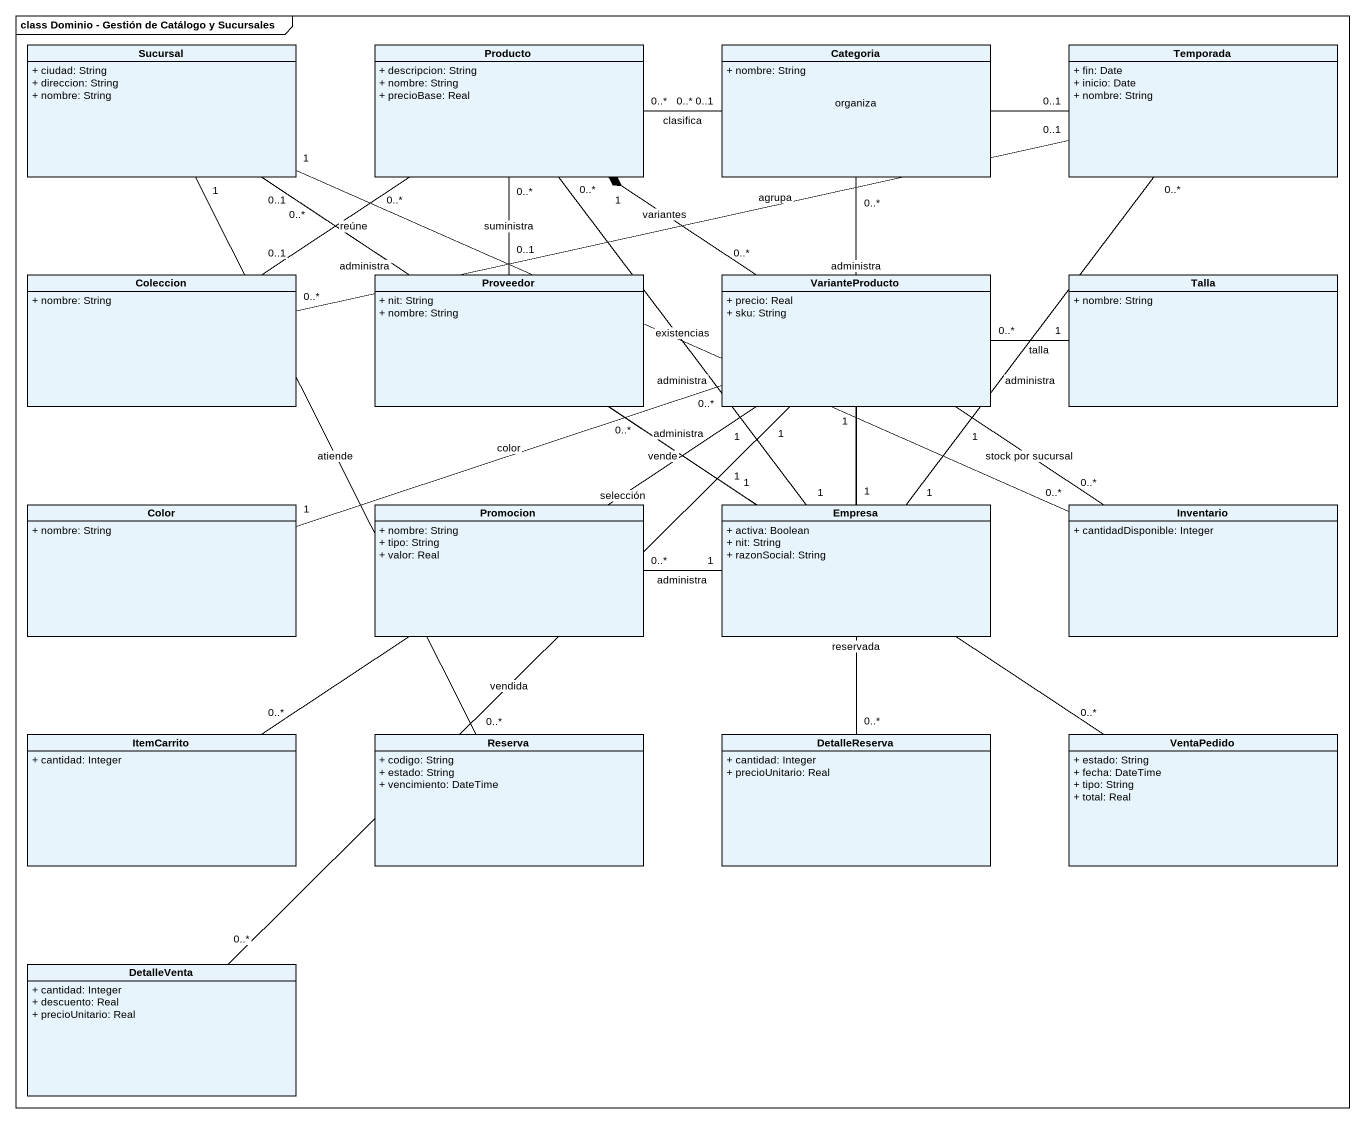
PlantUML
@startuml
mainframe class Dominio - Gestión de Catálogo y Sucursales
hide circle
hide empty members
skinparam classAttributeIconSize 0
class Sucursal #E8F4FB {
  + ciudad: String
  + direccion: String
  + nombre: String
}
class Producto #E8F4FB {
  + descripcion: String
  + nombre: String
  + precioBase: Real
}
class Categoria #E8F4FB {
  + nombre: String
}
class Temporada #E8F4FB {
  + fin: Date
  + inicio: Date
  + nombre: String
}
class Coleccion #E8F4FB {
  + nombre: String
}
class Proveedor #E8F4FB {
  + nit: String
  + nombre: String
}
class VarianteProducto #E8F4FB {
  + precio: Real
  + sku: String
}
class Talla #E8F4FB {
  + nombre: String
}
class Color #E8F4FB {
  + nombre: String
}
class Promocion #E8F4FB {
  + nombre: String
  + tipo: String
  + valor: Real
}
class Empresa #E8F4FB {
  + activa: Boolean
  + nit: String
  + razonSocial: String
}
class Inventario #E8F4FB {
  + cantidadDisponible: Integer
}
class ItemCarrito #E8F4FB {
  + cantidad: Integer
}
class Reserva #E8F4FB {
  + codigo: String
  + estado: String
  + vencimiento: DateTime
}
class DetalleReserva #E8F4FB {
  + cantidad: Integer
  + precioUnitario: Real
}
class VentaPedido #E8F4FB {
  + estado: String
  + fecha: DateTime
  + tipo: String
  + total: Real
}
class DetalleVenta #E8F4FB {
  + cantidad: Integer
  + descuento: Real
  + precioUnitario: Real
}
Sucursal "1" -right- "0..*" Inventario : existencias
Sucursal "1" -- "0..*" Reserva : atiende
Sucursal "0..1" -- "0..*" VentaPedido : vende
Producto "1" *-- "0..*" VarianteProducto : variantes
Categoria "0..1" -left- "0..*" Producto : clasifica
Temporada "0..1" -left- "0..*" Producto : organiza
Temporada "0..1" -left- "0..*" Coleccion : agrupa
Coleccion "0..1" -up- "0..*" Producto : reúne
Proveedor "0..1" -up- "0..*" Producto : suministra
VarianteProducto "1" -- "0..*" Inventario : stock por sucursal
VarianteProducto "1" -- "0..*" ItemCarrito : selección
VarianteProducto "1" -- "0..*" DetalleReserva : reservada
VarianteProducto "1" -- "0..*" DetalleVenta : vendida
Talla "1" -left- "0..*" VarianteProducto : talla
Color "1" -right- "0..*" VarianteProducto : color
Empresa "1" -up- "0..*" Sucursal : administra
Empresa "1" -up- "0..*" Producto : administra
Empresa "1" -up- "0..*" Categoria : administra
Empresa "1" -up- "0..*" Temporada : administra
Empresa "1" -up- "0..*" Proveedor : administra
Empresa "1" -left- "0..*" Promocion : administra
@enduml
